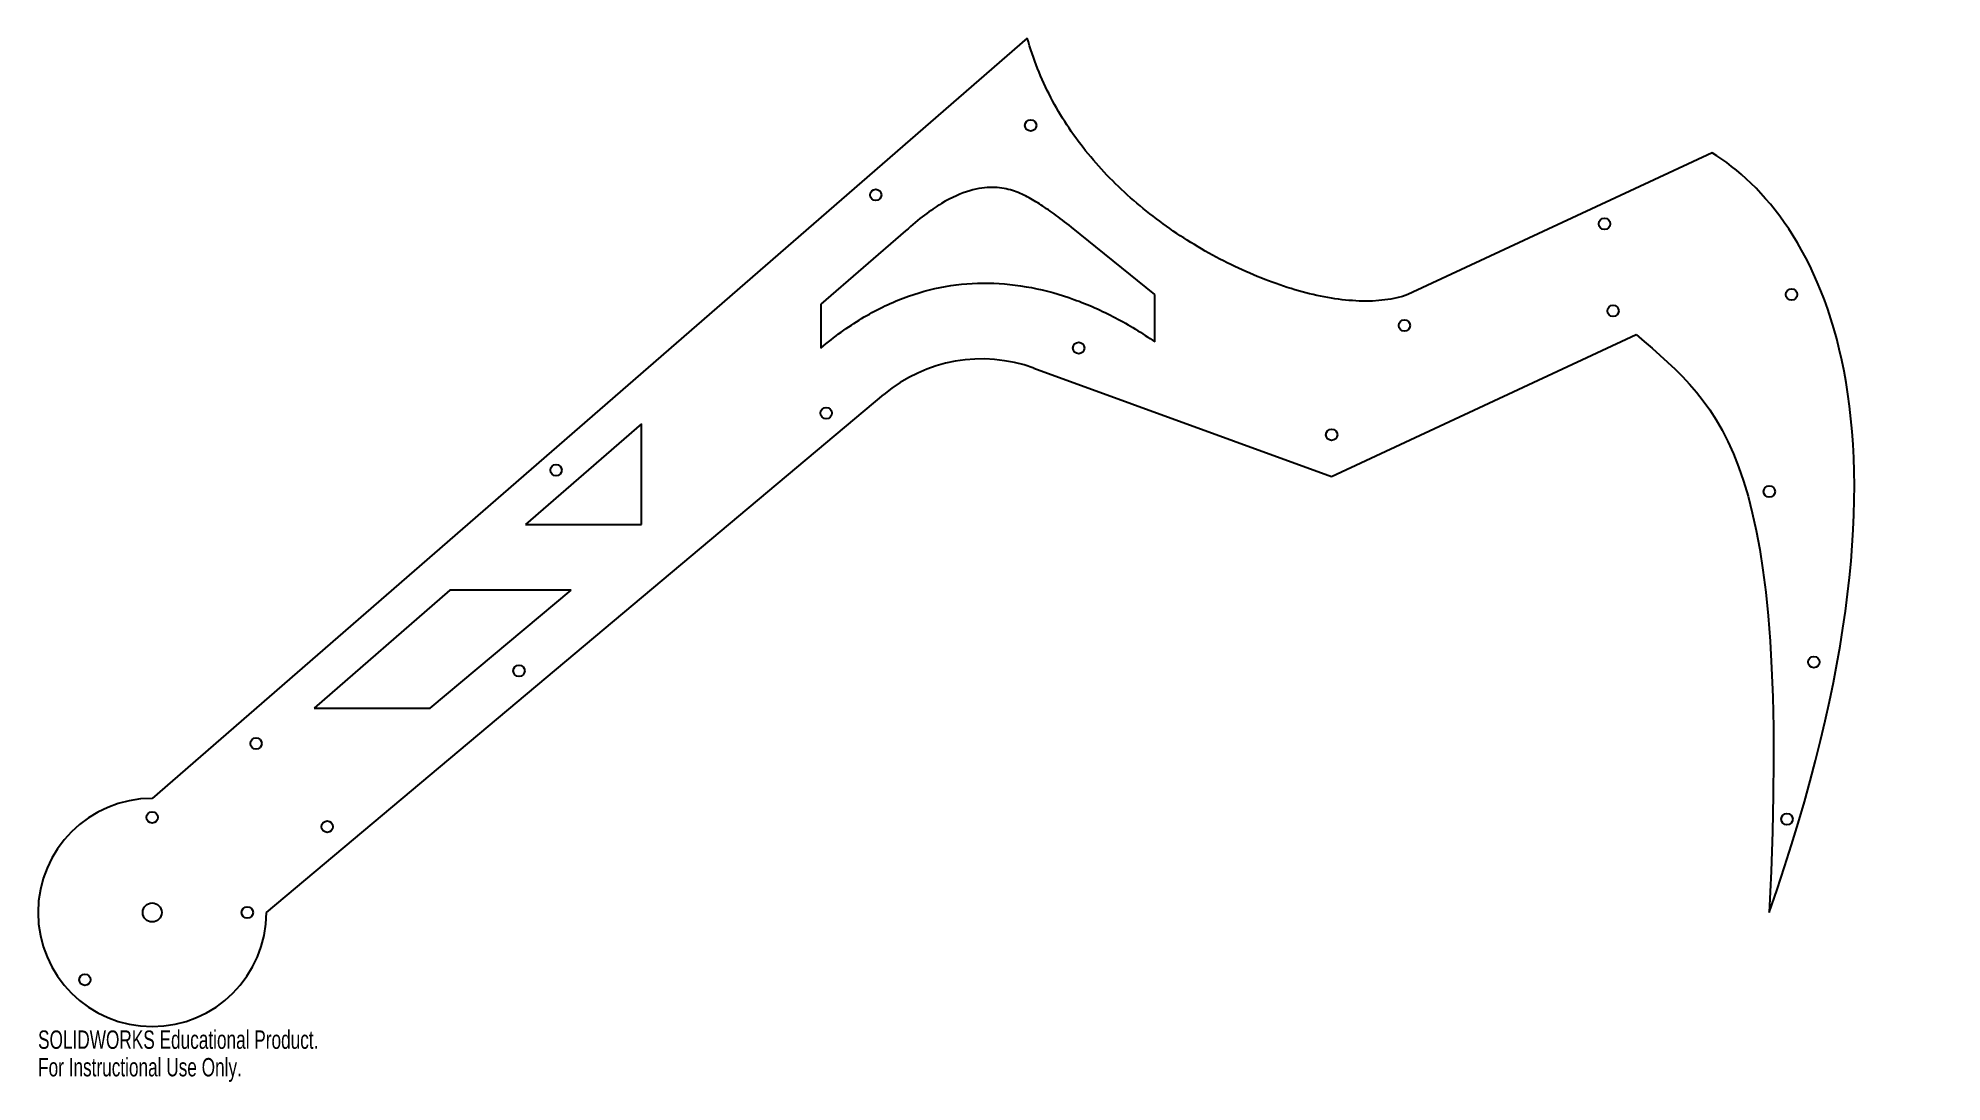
# Model space of a CAD drawing. Header units: millimetres. Extents: x -30 to 470, y -45 to 230.
import ezdxf

# ---------------------------------------------------------------- set-up
doc = ezdxf.new("R2010")
doc.units = ezdxf.units.MM
doc.styles.add('SLDTEXTSTYLE0', font='TXT', dxfattribs={"width": 0.7})

msp = doc.modelspace()

# ---------------------------------------------------------------- linework, layer by layer
at = {"color": 7, "linetype": 'Continuous', "lineweight": 25}
for p, q in [((230, 229.94), (0, 30)), ((410, 199.79), (330, 162.49)), ((263.54, 162.49), (241.62, 180.22)), ((198, 179.21), (175.75, 160)), ((263.54, 150.02), (263.54, 162.49)), ((175.75, 160), (175.75, 148.43)), ((310, 114.64), (390, 151.95)), ((231.7, 143.14), (310, 114.64)), ((30, 0), (192.31, 136.19)), ((128.58, 128.52), (98.09, 102.02)), ((128.58, 102.02), (128.58, 128.52)), ((98.09, 102.02), (128.58, 102.02)), ((78.2, 84.73), (42.56, 53.75)), ((73.05, 53.75), (110.14, 84.73)), ((110.14, 84.73), (78.2, 84.73)), ((42.56, 53.75), (73.05, 53.75))]:
    msp.add_line(p, q, dxfattribs=at)
for centre, radius in [((230.89, 206.97), 1.5), ((190.16, 188.68), 1.5), ((381.7, 181.08), 1.5), ((430.88, 162.49), 1.5), ((329.12, 154.34), 1.5), ((383.96, 158.19), 1.5), ((243.51, 148.43), 1.5), ((177.16, 131.32), 1.5), ((310, 125.63), 1.5), ((106.14, 116.31), 1.5), ((425.03, 110.68), 1.5), ((96.41, 63.56), 1.5), ((436.72, 65.85), 1.5), ((27.29, 44.44), 1.5), ((0, 25), 1.5), ((429.67, 24.54), 1.5), ((46, 22.56), 1.5), ((0, 0), 2.5), ((25, 0), 1.5), ((-17.68, -17.68), 1.5)]:
    msp.add_circle(centre, radius, dxfattribs=at)
for centre, radius, start, end in [((218.02, 105.55), 40, 70, 130), ((0, 0), 30, 90, 0)]:
    msp.add_arc(centre, radius, start, end, dxfattribs=at)
for points in [[(330, 162.49), (326.29, 161.13), (317.6, 160.1), (302.38, 162.67), (286.41, 168.52), (270.89, 177.01), (256.8, 187.63), (244.89, 200.04), (235.68, 214.05), (231.55, 224.45), (230, 229.94)], [(425.03, 0), (470.4, 130.11), (437.03, 182.91), (410, 199.79)], [(241.62, 180.22), (239.92, 181.57), (236.94, 183.8), (233.17, 186.39), (229.58, 188.51), (225.68, 190.13), (221.02, 190.91), (215.16, 190.2), (207.74, 187.03), (201.5, 182.41), (198, 179.21)], [(175.75, 148.43), (179.29, 151.42), (186.43, 156.59), (197.36, 161.93), (208.49, 164.97), (219.77, 165.82), (231.09, 164.62), (242.32, 161.51), (253.25, 156.65), (260.2, 152.38), (263.54, 150.02)], [(390, 151.95), (412.76, 132.54), (430.88, 119.36), (425.03, 0)]]:
    msp.add_open_spline(points, degree=3, dxfattribs=at)

# ---------------------------------------------------------------- texts
at = {"color": 7, "linetype": 'Continuous', "char_height": 4.8336, "attachment_point": 1, "style": 'SLDTEXTSTYLE0'}
for s, insert in [('SOLIDWORKS Educational Product.', (-30, -31.02)), ('For Instructional Use Only.', (-30, -38.27))]:
    msp.add_mtext(s, dxfattribs=dict(at, insert=insert))

doc.saveas('drawing.dxf')
